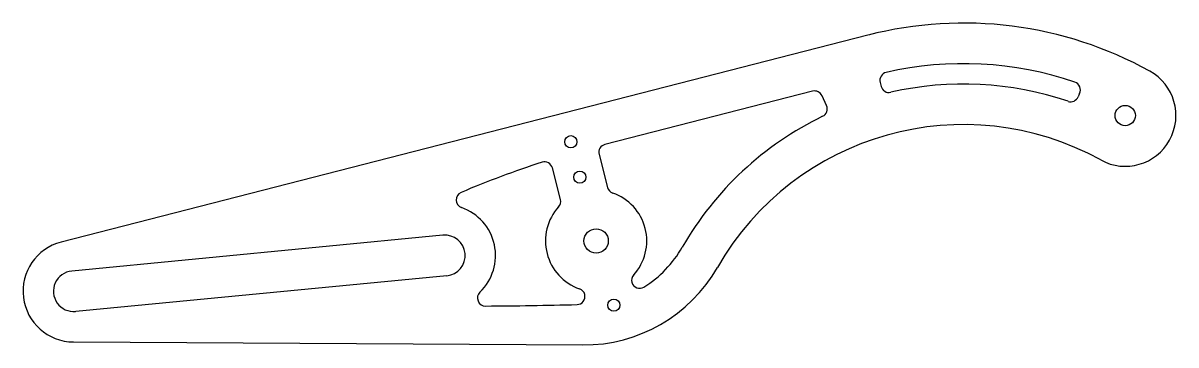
# Model space of a CAD drawing. Header units: millimetres. Extents: x -232 to 52, y 16 to 95.
import ezdxf

# ---------------------------------------------------------------- set-up
doc = ezdxf.new("R2010")
doc.units = ezdxf.units.MM

msp = doc.modelspace()

# ---------------------------------------------------------------- linework, layer by layer
at = {"color": 7, "linetype": 'Continuous', "lineweight": 25}
for p, q in [((-23.59, 92.05), (-222.67, 41.04)), ((-20.6, 80.4), (-20.35, 79.41)), ((-37.25, 78.23), (-88.5, 65.1)), ((-33.83, 74.67), (-34.93, 77.11)), ((-89.94, 62.66), (-87.86, 54.53)), ((-99.48, 51.55), (-101.47, 59.31)), ((-128.47, 42.72), (-220.05, 33.91)), ((-127.51, 32.76), (-219.09, 23.95)), ((-219.64, 16.43), (-93.94, 15.7))]:
    msp.add_line(p, q, dxfattribs=at)
for centre, radius in [((39.88, 72.23), 2.5), ((-96.93, 65.78), 1.5), ((-94.7, 57.06), 1.5), ((-90.67, 41.33), 3), ((-86.3, 25.48), 1.5)]:
    msp.add_circle(centre, radius, dxfattribs=at)
for centre, radius, start, end in [((0, 0), 95.02, 61.0973, 104.3717), ((-18.66, 80.9), 2, 102.9913, 194.3717), ((0, 0), 85.02, 71.1498, 102.9913), ((39.88, 72.23), 12.51, 241.0973, 61.0973), ((0, 0), 80, 71.2126, 102.9741), ((26.82, 78.57), 2, 334.1092, 71.1498), ((-36.76, 76.29), 2, 24.3717, 104.3717), ((-18.41, 79.91), 2, 194.3717, 282.9741), ((26.41, 77.63), 2, 251.2126, 338.1692), ((39.88, 72.23), 12.51, 154.1092, 158.1692), ((-35.65, 73.85), 2, 295.7693, 24.3717), ((0, 0), 80, 115.7693, 150.177), ((0, 0), 70, 61.0973, 150.177), ((-88, 63.16), 2, 104.3717, 194.3717), ((-34.73, -155.94), 227.46, 107.7331, 113.1096), ((-103.4, 58.81), 2, 14.3717, 107.7331), ((-85.92, 55.03), 2, 194.3717, 250.8863), ((-123.22, 51.43), 2, 113.1096, 250.7927), ((-101.42, 51.06), 2, 317.857, 14.3717), ((-90.67, 41.33), 12.5, 317.857, 70.8863), ((-127.99, 37.74), 12.5, 313.8235, 70.7927), ((-90.67, 41.33), 12.5, 137.857, 250.8863), ((-127.99, 37.74), 5, 275.4945, 95.4945), ((-219.57, 28.93), 12.5, 104.3717, 269.6665), ((-93.72, 53.72), 28.03, 302.0006, 330.177), ((-93.72, 53.72), 38.03, 269.6665, 330.177), ((-219.57, 28.93), 5, 95.4945, 275.4945), ((-79.91, 31.6), 2, 137.857, 193.5962), ((-117.95, 27.28), 2, 133.8235, 270.4405), ((-95.41, 27.63), 2, 14.3717, 70.8863), ((-79.93, 31.65), 2, 195.1471, 302.0006), ((-127.99, 1333.28), 1308.04, 270.44047, 271.42923), ((-95.42, 27.64), 2, 271.4292, 13.8898)]:
    msp.add_arc(centre, radius, start, end, dxfattribs=at)

doc.saveas('drawing.dxf')
